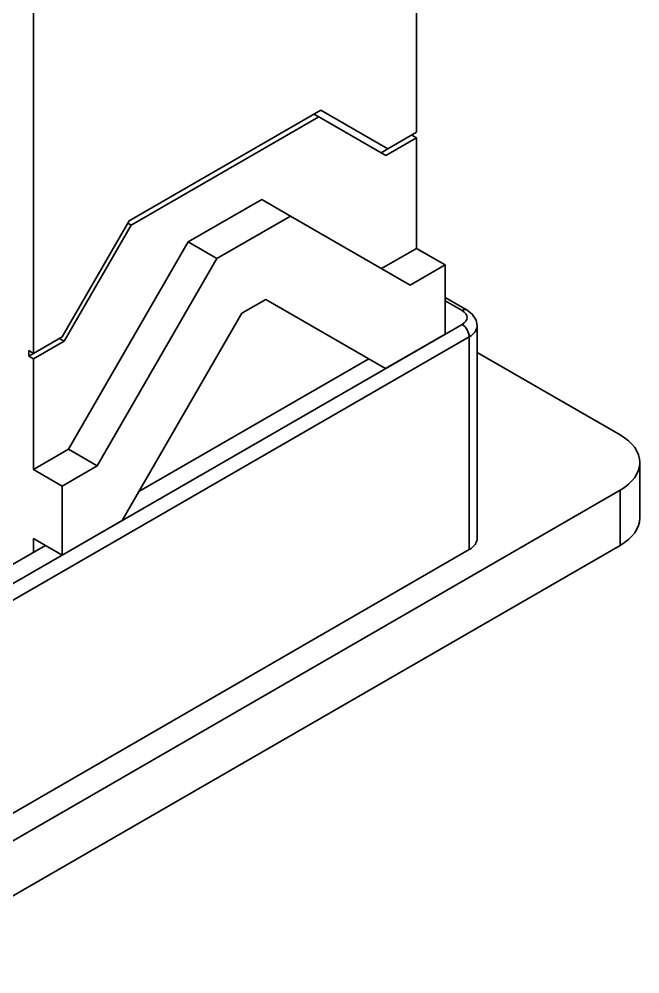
# Model space of a CAD drawing. Header units: millimetres. Extents: x -148 to 148, y -105 to 105.
# Drawn here: x 40.45 to 58.78, y -14.79 to 13.41 of the extents above; entities that cross this region are included whole.
import ezdxf

# ---------------------------------------------------------------- set-up
doc = ezdxf.new("R2010")
doc.units = ezdxf.units.MM
doc.layers.add('粗实线层', color=7, linetype='Continuous', lineweight=35)

msp = doc.modelspace()

# ---------------------------------------------------------------- linework, layer by layer
at = {"layer": '粗实线层', "color": 7, "lineweight": 35, "ltscale": 0.332722}
for p, q in [((52.186, 10.071), (52.186, 23.38)), ((40.872, 3.539), (40.872, 16.848))]:
    msp.add_line(p, q, dxfattribs=at)
at = {"layer": '粗实线层', "color": 7, "lineweight": 35, "ltscale": 0.163299}
msp.add_line((49.357, 10.724), (43.701, 7.458), dxfattribs=at)
at = {"layer": '粗实线层', "color": 7, "lineweight": 35, "ltscale": 0.057155}
for p, q in [((51.337, 9.581), (49.357, 10.724)), ((49.299, 10.527), (51.279, 9.384))]:
    msp.add_line(p, q, dxfattribs=at)
at = {"layer": '粗实线层', "color": 7, "lineweight": 35, "ltscale": 0.159917}
msp.add_line((43.759, 7.328), (49.299, 10.527), dxfattribs=at)
at = {"layer": '粗实线层', "color": 7, "lineweight": 35, "ltscale": 0.004082}
for p, q in [((49.299, 10.527), (49.157, 10.608)), ((52.186, 9.907), (52.044, 9.989)), ((41.779, 3.899), (41.638, 3.981)), ((40.731, 3.62), (40.731, 3.457))]:
    msp.add_line(p, q, dxfattribs=at)
at = {"layer": '粗实线层', "color": 7, "lineweight": 35, "ltscale": 0.026186}
for p, q in [((51.279, 9.384), (52.186, 9.907)), ((40.872, 3.375), (41.779, 3.899))]:
    msp.add_line(p, q, dxfattribs=at)
at = {"layer": '粗实线层', "color": 7, "lineweight": 35, "ltscale": 0.024495}
for p, q in [((52.186, 10.071), (51.337, 9.581)), ((47.615, 8.085), (48.463, 7.595)), ((45.443, 6.831), (46.292, 6.341)), ((52.186, 6.641), (53.034, 6.152)), ((41.721, 4.029), (40.872, 3.539)), ((41.908, 0.707), (42.756, 0.217)), ((40.872, 0.109), (41.721, -0.38)), ((40.872, -1.932), (41.721, -2.422))]:
    msp.add_line(p, q, dxfattribs=at)
at = {"layer": '粗实线层', "color": 7, "lineweight": 35, "ltscale": 0.081649}
msp.add_line((52.186, 6.641), (52.186, 9.907), dxfattribs=at)
at = {"layer": '粗实线层', "color": 7, "lineweight": 35, "ltscale": 0.005774}
msp.add_line((51.137, 9.465), (51.337, 9.581), dxfattribs=at)
at = {"layer": '粗实线层', "color": 7, "lineweight": 35, "ltscale": 0.062688}
for p, q in [((45.443, 6.831), (47.615, 8.085)), ((46.292, 6.341), (48.463, 7.595))]:
    msp.add_line(p, q, dxfattribs=at)
at = {"layer": '粗实线层', "color": 7, "lineweight": 35, "ltscale": 0.098995}
for p, q in [((43.701, 7.458), (41.721, 4.029)), ((41.779, 3.899), (43.759, 7.328))]:
    msp.add_line(p, q, dxfattribs=at)
at = {"layer": '粗实线层', "color": 7, "lineweight": 35, "ltscale": 0.002887}
msp.add_line((43.759, 7.328), (43.659, 7.386), dxfattribs=at)
at = {"layer": '粗实线层', "color": 7, "lineweight": 35, "ltscale": 0.102062}
for p, q in [((48.463, 7.595), (51.999, 5.554)), ((51.267, 3.09), (47.731, 5.131))]:
    msp.add_line(p, q, dxfattribs=at)
at = {"layer": '粗实线层', "color": 7, "lineweight": 35, "ltscale": 0.176777}
for p, q in [((41.908, 0.707), (45.443, 6.831)), ((47.024, 4.723), (43.488, -1.401))]:
    msp.add_line(p, q, dxfattribs=at)
at = {"layer": '粗实线层', "color": 7, "lineweight": 35, "ltscale": 0.029893}
for p, q in [((51.15, 6.044), (52.186, 6.641)), ((51.999, 5.554), (53.034, 6.152)), ((40.872, 0.109), (41.908, 0.707)), ((41.721, -0.38), (42.756, 0.217))]:
    msp.add_line(p, q, dxfattribs=at)
at = {"layer": '粗实线层', "color": 7, "lineweight": 35, "ltscale": 0.176776}
msp.add_line((42.756, 0.217), (46.292, 6.341), dxfattribs=at)
at = {"layer": '粗实线层', "color": 7, "lineweight": 35, "ltscale": 0.051031}
for p, q in [((53.034, 6.152), (53.034, 4.11)), ((53.034, 4.11), (51.267, 3.09)), ((41.721, -2.422), (41.721, -0.38)), ((43.488, -1.401), (41.721, -2.422))]:
    msp.add_line(p, q, dxfattribs=at)
at = {"layer": '粗实线层', "color": 7, "lineweight": 35, "ltscale": 0.020412}
msp.add_line((47.731, 5.131), (47.024, 4.723), dxfattribs=at)
at = {"layer": '粗实线层', "color": 7, "lineweight": 35, "ltscale": 0.018619}
msp.add_line((53.034, 5.192), (53.679, 4.819), dxfattribs=at)
at = {"layer": '粗实线层', "color": 7, "lineweight": 35, "ltscale": 0.014289}
msp.add_line((53.034, 5.09), (53.529, 4.804), dxfattribs=at)
at = {"layer": '粗实线层', "color": 7, "lineweight": 35, "ltscale": 0.416413}
for p, q in [((53.529, 4.396), (39.104, -3.932)), ((53.742, 4.029), (39.317, -4.3)), ((53.742, -2.258), (39.317, -10.587))]:
    msp.add_line(p, q, dxfattribs=at)
at = {"layer": '粗实线层', "color": 7, "lineweight": 35, "ltscale": 0.157176}
for p, q in [((53.976, -1.932), (53.976, 4.355)), ((53.742, -2.258), (53.742, 4.029))]:
    msp.add_line(p, q, dxfattribs=at)
at = {"layer": '粗实线层', "color": 7, "lineweight": 35, "ltscale": 0.004083}
for p, q in [((40.872, 3.539), (40.731, 3.62)), ((40.731, 3.457), (40.872, 3.539)), ((40.872, 3.375), (40.731, 3.457))]:
    msp.add_line(p, q, dxfattribs=at)
at = {"layer": '粗实线层', "color": 7, "lineweight": 35, "ltscale": 0.121834}
msp.add_line((53.976, 3.567), (58.196, 1.13), dxfattribs=at)
at = {"layer": '粗实线层', "color": 7, "lineweight": 35, "ltscale": 0.08165}
msp.add_line((40.872, 0.109), (40.872, 3.375), dxfattribs=at)
at = {"layer": '粗实线层', "color": 7, "lineweight": 35, "ltscale": 0.195959}
msp.add_line((50.772, 3.375), (43.983, -0.544), dxfattribs=at)
at = {"layer": '粗实线层', "color": 7, "lineweight": 35, "ltscale": 0.040825}
for p, q in [((58.782, -1.319), (58.782, 0.314)), ((58.196, -2.136), (58.196, -0.503))]:
    msp.add_line(p, q, dxfattribs=at)
at = {"layer": '粗实线层', "color": 7, "lineweight": 35}
for p, q in [((58.196, -0.503), (36.276, -13.159)), ((58.196, -2.136), (36.276, -14.792))]:
    msp.add_line(p, q, dxfattribs=at)
at = {"layer": '粗实线层', "color": 7, "lineweight": 35, "ltscale": 0.010206}
msp.add_line((40.872, -2.34), (40.872, -1.932), dxfattribs=at)
at = {"layer": '粗实线层', "color": 7, "lineweight": 35, "ltscale": 0.055113}
msp.add_line((41.226, -2.136), (39.317, -3.238), dxfattribs=at)
at = {"layer": '粗实线层', "color": 7, "lineweight": 35}
msp.add_lwpolyline([(53.976, 4.355), (53.945, 4.522), (53.833, 4.7), (53.679, 4.819)], dxfattribs=at)
for centre, major_axis, start_param, end_param in [((53.529, 4.559), (0.15, 0.26), 0, 0.785398), ((53.176, 4.6), (0.5, 0), 5.497787, 7.068583), ((53.529, 4.151), (0.15, -0.26), 0.785398, 2.356194), ((53.176, 4.355), (0.8, 0), 5.497787, 6.283185), ((56.782, 0.314), (2, 0), 0, 0.785398), ((56.782, 0.314), (2, 0), 5.497787, 6.283185), ((56.782, -1.319), (2, 0), 5.497787, 6.283185), ((53.176, -1.932), (0.8, 0), 5.497787, 6.283185)]:
    msp.add_ellipse(centre, major_axis=major_axis, ratio=0.57735, start_param=start_param, end_param=end_param, dxfattribs=at)

doc.saveas('drawing.dxf')
